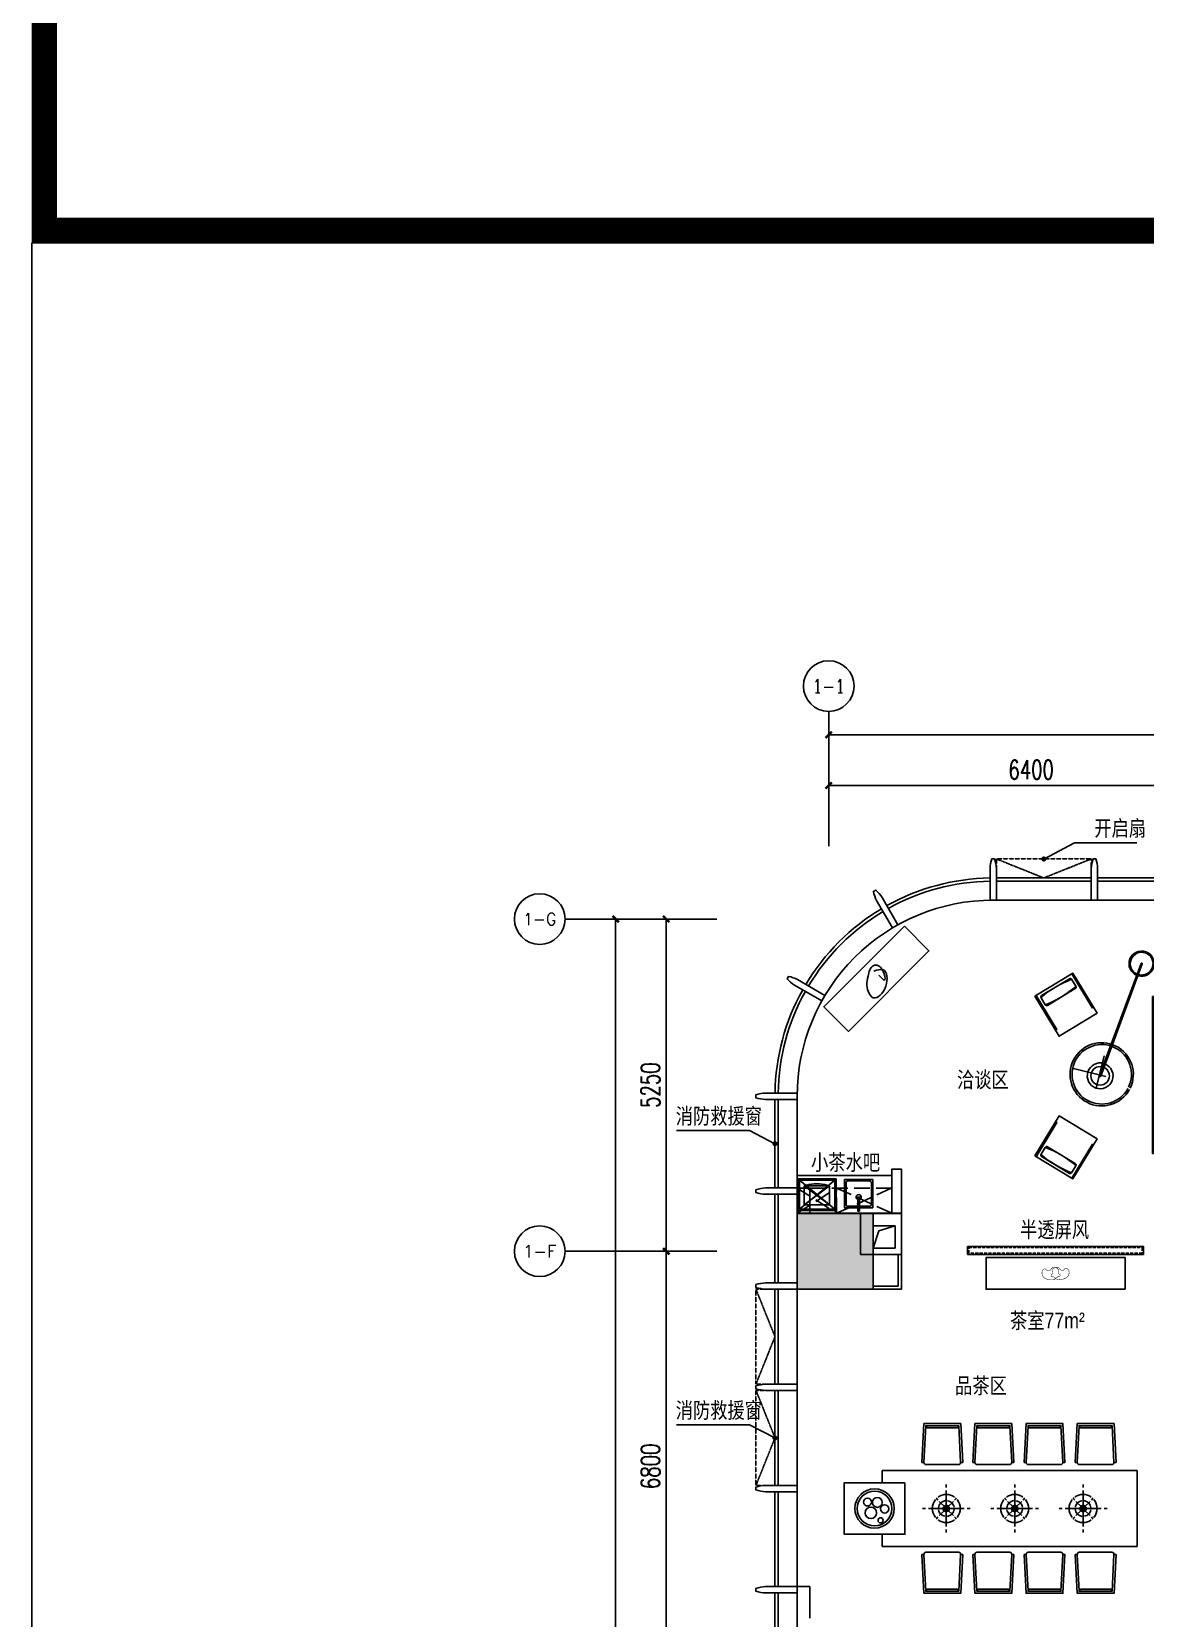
# Model space of a CAD drawing. Header units: millimetres. Extents: x 285006 to 3037698, y -2820855 to 192241.
# Drawn here: x 285006 to 302610, y 104430 to 129504 of the extents above; entities that cross this region are included whole.
import ezdxf
from ezdxf.enums import TextEntityAlignment as Align

# ---------------------------------------------------------------- set-up
doc = ezdxf.new("R2010")
doc.units = ezdxf.units.MM
doc.header["$PDMODE"] = 35
doc.header["$PDSIZE"] = -0.1
doc.linetypes.add('DASH', pattern=[0.35, 0.25, -0.1])
for name, color, linetype in [('0-修改', 6, 'Continuous'), ('3', 20, 'Continuous'), ('A-OVER', 21, 'Continuous'), ('A-SURF', 201, 'Continuous'), ('A-WALL-GLAZ', 161, 'Continuous'), ('AD-土建墙、含管井', 160, 'Continuous'), ('AD-新建墙', 160, 'Continuous'), ('AXIS', 150, 'Continuous'), ('AXIS_TEXT', 7, 'Continuous'), ('DIM_SYMB', 3, 'Continuous'), ('DS-FINISH', 20, 'Continuous'), ('DS-HIGH CABINET', 30, 'Continuous'), ('FF-FIXT', 31, 'Continuous'), ('FF-FURN', 51, 'Continuous'), ('FF-TEXT', 50, 'Continuous'), ('FF1-平面中英文字', 50, 'Continuous'), ('WALL', 255, 'Continuous')]:
    doc.layers.add(name, color=color, linetype=linetype)
doc.layers.add('01-Dimension', color=7, linetype='Continuous', lineweight=5)
doc.layers.add('AD-土建柱填充', color=250, linetype='Continuous', lineweight=30)
doc.styles.add('_TCH_AXIS', font='COMPLEX', dxfattribs={"bigfont": 'GBCBIG'})
doc.styles.add('_TCH_DIM_T3', font='SIMPLEX', dxfattribs={"width": 0.705882, "bigfont": 'GBCBIG'})
doc.styles.add('AXIS', font='arial.ttf')
doc.styles.add('T9-L46$0$CCDI-TOG-01', font='arial.ttf')
doc.styles.add('宋体', font='', dxfattribs={"width": 0.5})
doc.styles.get('宋体').set_extended_font_data('SimSun')
doc.dimstyles.new('_TCH_ARCH&&100', dxfattribs={"dimtxt": 297.5, "dimasz": 100, "dimexe": 250, "dimexo": 300, "dimgap": 100, "dimtad": 1, "dimdec": 0, "dimzin": 0, "dimdsep": 46, "dimtxsty": '_TCH_DIM_T3', "dimblk": 'ARCHTICK', "dimcen": 0.09, "dimclrt": 7, "dimazin": 2, "dimtfac": 1, "dimtdec": 0, "dimtix": 1, "dimtmove": 2, "dimatfit": 3, "dimfxl": 1, "dimtolj": 1, "dimtzin": 0, "dimarcsym": 0})

# ---------------------------------------------------------------- blocks, each defined once
blk = doc.blocks.new('20161223.21150453')
at = {"layer": 'FF-FIXT'}
for points in [[(-22, 258), (-234, 258)], [(-234, 258), (-234, 258), (-234, 8)], [(-22, 312), (-22, 87), (3, 87), (3, 312), (-22, 312)], [(3, 258), (216, 258), (216, 8)], [(-234, 8), (-234, -192)], [(216, 8), (216, -192)], [(-234, -192), (216, -192)], [(-234, -192), (216, -192)], [(-234, -192), (-234, -192)], [(-234, -192), (-234, -192)]]:
    blk.add_lwpolyline(points, dxfattribs=at)
for points in [[(-209, 8), (-209, 203, -0.414214), (-179, 233), (-22, 233)], [(161, -167), (-179, -167, -0.414214), (-209, -137), (-209, 8)], [(191, 8), (191, 203, 0.414214), (161, 233), (3, 233)], [(161, -167, 0.414214), (191, -137), (191, 8)]]:
    blk.add_lwpolyline(points, format="xyb", dxfattribs=at)
for start, end in [(108.2098, 71.7899), (108.21, 71.79)]:
    blk.add_arc((-9, 88), 40, start, end, dxfattribs=at)
blk = doc.blocks.new('A$C2B0E666F')
at = {"layer": 'FF-FURN'}
for p, q in [((0, 35), (0, 335)), ((0, 335), (400, 335)), ((400, 335), (400, 35)), ((400, 35), (0, 35)), ((29, 21), (29, 35)), ((96, 20), (96, 35)), ((116, 20), (116, 35)), ((283, 20), (283, 35)), ((303, 20), (303, 35)), ((371, 21), (371, 35))]:
    blk.add_line(p, q, dxfattribs=at)
at = {"layer": 'FF-FURN', "color": 251}
for points in [[(0, 335), (400, 35)], [(400, 335), (0, 35)]]:
    blk.add_lwpolyline(points, dxfattribs=at)
at = {"layer": 'FF-FURN'}
for centre, radius, start, end in [((200, 707), 707, 256.0242, 283.9758), ((106, 24), 10.6, 201.512, 338.488), ((293, 24), 10.6, 201.512, 338.488)]:
    blk.add_arc(centre, radius, start, end, dxfattribs=at)
blk = doc.blocks.new('_AXISO')
at = {"layer": 'AXIS', "linetype": 'ByBlock'}
blk.add_circle((0, 0), 0.5, dxfattribs=at)
at = {"layer": 'AXIS_TEXT', "color": 50, "style": 'AXIS', "width": 0.5}
blk.add_attdef('A', text='', height=1, dxfattribs=at).set_placement((-0.25, -0.28), (0.31, -0.28), align=Align.ALIGNED)
blk = doc.blocks.new('_ArchTick')
at = {"color": 0, "linetype": 'ByBlock', "const_width": 0.4}
blk.add_lwpolyline([(-0.5, -0.5), (0.5, 0.5)], dxfattribs=at)
blk = doc.blocks.new('*D35')
at = {"layer": 'AXIS', "color": 0, "lineweight": -2, "transparency": 16777216}
for p, q in [((246574, -2476792), (246574, -2475242)), ((293374, -2476792), (293374, -2475242)), ((246574, -2475492), (293374, -2475492))]:
    blk.add_line(p, q, dxfattribs=at)
at = {"layer": 'Defpoints', "color": 0, "transparency": 16777216}
for p in [(293374, -2475492), (246574, -2477092), (293374, -2477092)]:
    blk.add_point(p, dxfattribs=at)
at = {"layer": 'AXIS', "color": 0, "lineweight": -2, "transparency": 16777216, "xscale": 100, "yscale": 100, "zscale": 100, "rotation": 180}
blk.add_blockref('_ArchTick', (246574, -2475492), dxfattribs=at)
at = {"layer": 'AXIS', "color": 0, "lineweight": -2, "transparency": 16777216, "xscale": 100, "yscale": 100, "zscale": 100}
blk.add_blockref('_ArchTick', (293374, -2475492), dxfattribs=at)
at = {"layer": 'AXIS', "color": 7, "transparency": 16777216, "insert": (269974, -2475244), "char_height": 297.5, "attachment_point": 5, "style": '_TCH_DIM_T3'}
blk.add_mtext('\\A1;46800', dxfattribs=at)
blk = doc.blocks.new('*D36')
at = {"layer": 'AXIS', "color": 0, "lineweight": -2, "transparency": 16777216}
for p, q in [((246574, -2476792), (246574, -2476042)), ((252974, -2476792), (252974, -2476042)), ((246574, -2476292), (252974, -2476292))]:
    blk.add_line(p, q, dxfattribs=at)
at = {"layer": 'Defpoints', "color": 0, "transparency": 16777216}
for p in [(252974, -2476292), (246574, -2477092), (252974, -2477092)]:
    blk.add_point(p, dxfattribs=at)
at = {"layer": 'AXIS', "color": 0, "lineweight": -2, "transparency": 16777216, "xscale": 100, "yscale": 100, "zscale": 100, "rotation": 180}
blk.add_blockref('_ArchTick', (246574, -2476292), dxfattribs=at)
at = {"layer": 'AXIS', "color": 0, "lineweight": -2, "transparency": 16777216, "xscale": 100, "yscale": 100, "zscale": 100}
blk.add_blockref('_ArchTick', (252974, -2476292), dxfattribs=at)
at = {"layer": 'AXIS', "color": 7, "transparency": 16777216, "insert": (249774, -2476044), "char_height": 297.5, "attachment_point": 5, "style": '_TCH_DIM_T3'}
blk.add_mtext('\\A1;6400', dxfattribs=at)
blk = doc.blocks.new('*D61')
at = {"layer": 'AXIS', "color": 0, "lineweight": -2, "transparency": 16777216}
for p, q in [((244505, -2478404), (242955, -2478404)), ((243205, -2514004), (243205, -2478404)), ((244505, -2514004), (242955, -2514004))]:
    blk.add_line(p, q, dxfattribs=at)
at = {"layer": 'Defpoints', "color": 0, "transparency": 16777216}
for p in [(243205, -2478404), (244805, -2478404), (244805, -2514004)]:
    blk.add_point(p, dxfattribs=at)
at = {"layer": 'AXIS', "color": 0, "lineweight": -2, "transparency": 16777216, "xscale": 100, "yscale": 100, "zscale": 100}
for p, rotation in [((243205, -2478404), 90), ((243205, -2514004), 270)]:
    blk.add_blockref('_ArchTick', p, dxfattribs=dict(at, rotation=rotation))
at = {"layer": 'AXIS', "color": 7, "transparency": 16777216, "insert": (242956, -2496204), "char_height": 297.5, "attachment_point": 5, "rotation": 90, "style": '_TCH_DIM_T3'}
blk.add_mtext('\\A1;35600', dxfattribs=at)
blk = doc.blocks.new('*D67')
at = {"layer": 'AXIS', "color": 0, "lineweight": -2, "transparency": 16777216}
for p, q in [((244505, -2483654), (243755, -2483654)), ((244005, -2490454), (244005, -2483654)), ((244505, -2490454), (243755, -2490454))]:
    blk.add_line(p, q, dxfattribs=at)
at = {"layer": 'Defpoints', "color": 0, "transparency": 16777216}
for p in [(244005, -2483654), (244805, -2483654), (244805, -2490454)]:
    blk.add_point(p, dxfattribs=at)
at = {"layer": 'AXIS', "color": 0, "lineweight": -2, "transparency": 16777216, "xscale": 100, "yscale": 100, "zscale": 100}
for p, rotation in [((244005, -2483654), 90), ((244005, -2490454), 270)]:
    blk.add_blockref('_ArchTick', p, dxfattribs=dict(at, rotation=rotation))
at = {"layer": 'AXIS', "color": 7, "transparency": 16777216, "insert": (243756, -2487054), "char_height": 297.5, "attachment_point": 5, "rotation": 90, "style": '_TCH_DIM_T3'}
blk.add_mtext('\\A1;6800', dxfattribs=at)
blk = doc.blocks.new('*D68')
at = {"layer": 'AXIS', "color": 0, "lineweight": -2, "transparency": 16777216}
for p, q in [((244505, -2478404), (243755, -2478404)), ((244005, -2483654), (244005, -2478404)), ((244505, -2483654), (243755, -2483654))]:
    blk.add_line(p, q, dxfattribs=at)
at = {"layer": 'Defpoints', "color": 0, "transparency": 16777216}
for p in [(244005, -2478404), (244805, -2478404), (244805, -2483654)]:
    blk.add_point(p, dxfattribs=at)
at = {"layer": 'AXIS', "color": 0, "lineweight": -2, "transparency": 16777216, "xscale": 100, "yscale": 100, "zscale": 100}
for p, rotation in [((244005, -2478404), 90), ((244005, -2483654), 270)]:
    blk.add_blockref('_ArchTick', p, dxfattribs=dict(at, rotation=rotation))
at = {"layer": 'AXIS', "color": 7, "transparency": 16777216, "insert": (243756, -2481029), "char_height": 297.5, "attachment_point": 5, "rotation": 90, "style": '_TCH_DIM_T3'}
blk.add_mtext('\\A1;5250', dxfattribs=at)
blk = doc.blocks.new('DSFVCXDSZF47F')
at = {"layer": 'WALL'}
for p, q in [((453960, -2557410), (453960, -2557810)), ((454160, -2557410), (453960, -2557410)), ((454160, -2557410), (454160, -2557810)), ((454160, -2557810), (453960, -2557810)), ((453960, -2563710), (453960, -2564210)), ((454160, -2563710), (453960, -2563710)), ((454160, -2563710), (454160, -2564210))]:
    blk.add_line(p, q, dxfattribs=at)
blk = doc.blocks.new('DGXFNFNFXN')
at = {"layer": 'A-WALL-GLAZ'}
for points in [[(467110, -2947956), (467110, -2947456, 0.065698), (467083, -2947306), (467038, -2947306, 0.065698), (467010, -2947456), (467010, -2947956)], [(468710, -2947956), (468710, -2947456, 0.065698), (468683, -2947306), (468638, -2947306, 0.065698), (468610, -2947456), (468610, -2947956)], [(465553, -2948347), (465303, -2947914, 0.065698), (465205, -2947798), (465166, -2947820, 0.065698), (465217, -2947964), (465467, -2948397)], [(464400, -2949463), (463967, -2949213, 0.065698), (463824, -2949162), (463801, -2949201, 0.065698), (463917, -2949300), (464350, -2949550)], [(463960, -2951006), (463460, -2951006, 0.065698), (463310, -2951034), (463310, -2951079, 0.065698), (463460, -2951106), (463960, -2951106)], [(463960, -2952506), (463460, -2952506, 0.065698), (463310, -2952534), (463310, -2952579, 0.065698), (463460, -2952606), (463960, -2952606)], [(463960, -2954006), (463460, -2954006, 0.065698), (463310, -2954034), (463310, -2954079, 0.065698), (463460, -2954106), (463960, -2954106)], [(463960, -2955606), (463460, -2955606, 0.065698), (463310, -2955634), (463310, -2955679, 0.065698), (463460, -2955706), (463960, -2955706)], [(463960, -2957206), (463460, -2957206, 0.065698), (463310, -2957234), (463310, -2957279, 0.065698), (463460, -2957306), (463960, -2957306)], [(463960, -2958806), (463460, -2958806, 0.065698), (463310, -2958834), (463310, -2958879, 0.065698), (463460, -2958906), (463960, -2958906)]]:
    blk.add_lwpolyline(points, format="xyb", close=True, dxfattribs=at)
at = {"layer": 'A-WALL-GLAZ', "linetype": 'DASH'}
for points in [[(467110, -2947306), (468610, -2947306), (468610, -2947606), (467110, -2947606)], [(463310, -2955606), (463310, -2954106), (463610, -2954106), (463610, -2955606)], [(463310, -2957206), (463310, -2955706), (463610, -2955706), (463610, -2957206)]]:
    blk.add_lwpolyline(points, close=True, dxfattribs=at)
for points in [[(467110, -2947306), (467860, -2947606), (468610, -2947306)], [(463310, -2955606), (463610, -2954856), (463310, -2954106)], [(463310, -2957206), (463610, -2956456), (463310, -2955706)]]:
    blk.add_lwpolyline(points, dxfattribs=at)
at = {"layer": 'A-WALL-GLAZ'}
for points in [[(467010, -2947607, 0.124287), (465379, -2948044)], [(467011, -2947657, 0.124287), (465403, -2948088, 0.124287)], [(465292, -2948094, 0.124287), (464098, -2949288)], [(465318, -2948137, 0.124287), (464141, -2949314, 0.124287)], [(464048, -2949375, 0.124287), (463611, -2951006)], [(464091, -2949399, 0.124287), (463661, -2951007, 0.124287)]]:
    blk.add_lwpolyline(points, format="xyb", dxfattribs=at)
for points in [[(468610, -2947606), (467110, -2947606)], [(468610, -2947656), (467110, -2947656)], [(470210, -2947606), (468710, -2947606)], [(470210, -2947656), (468710, -2947656)], [(463610, -2951106), (463610, -2952506)], [(463660, -2951106), (463660, -2952506)], [(463610, -2952606), (463610, -2954006)], [(463660, -2952606), (463660, -2954006)], [(463610, -2954106), (463610, -2955606)], [(463660, -2954106), (463660, -2955606)], [(463610, -2955706), (463610, -2957206)], [(463660, -2955706), (463660, -2957206)], [(463610, -2957306), (463610, -2958806)], [(463660, -2957306), (463660, -2958806)], [(463610, -2958906), (463610, -2960406)], [(463660, -2958906), (463660, -2960406)]]:
    blk.add_lwpolyline(points, dxfattribs=at)
blk = doc.blocks.new('做成ACAD TuKuai0061')
at = {"linetype": 'Continuous'}
blk.add_lwpolyline([(-269, 30), (-243, 540), (243, 540), (269, 30), (242, 28, -0.428923), (215, 0), (-215, 0, -0.428923), (-242, 28), (-269, 30)], format="xyb", dxfattribs=at)
blk.add_lwpolyline([(-242, 28), (-217, 513), (217, 513), (242, 28)], dxfattribs=at)
at = {"color": 57, "linetype": 'Continuous'}
blk.add_lwpolyline([(-217, 510, 0.443941), (-196, 486), (196, 486, 0.407447), (218, 508, -1.23105)], format="xyb", dxfattribs=at)
blk = doc.blocks.new('A$C640C06CE')
at = {"linetype": 'Continuous'}
for p, q in [((0, 611), (0, 534)), ((0, 534), (0, 611)), ((0, 458), (0, 78)), ((0, 78), (0, 458)), ((-243, 243), (-213, 213)), ((-213, 213), (-243, 243)), ((-182, 182), (-31, 31)), ((-31, 31), (-182, 182)), ((31, 31), (182, 182)), ((182, 182), (31, 31)), ((213, 213), (243, 243)), ((243, 243), (213, 213)), ((611, 0), (534, 0)), ((534, 0), (611, 0)), ((-611, 0), (-534, 0)), ((-534, 0), (-611, 0)), ((-458, 0), (-78, 0)), ((-78, 0), (-458, 0)), ((-243, -243), (-213, -213)), ((-213, -213), (-243, -243)), ((-182, -182), (-31, -31)), ((-31, -31), (-182, -182)), ((0, -78), (0, -458)), ((0, -458), (0, -78)), ((31, -31), (182, -182)), ((182, -182), (31, -31)), ((78, 0), (458, 0)), ((458, 0), (78, 0)), ((213, -213), (243, -243)), ((243, -243), (213, -213)), ((0, -534), (0, -611)), ((0, -611), (0, -534))]:
    blk.add_line(p, q, dxfattribs=at)
at = {"linetype": 'Continuous', "extrusion": (0, 0, -1)}
for major_axis, start_param, end_param in [((-358, 1), -0.003333, 0.613772), ((349, 78), 4.06277, 4.162216), ((349, 78), 4.06277, 4.162216), ((-358, 0), 0.888621, 2.252972), ((78.3, 0), 0.000513, 6.283698), ((78.3, 1), 3.385592, 4.494095), ((-39.1, 0.4), 3.131185, 9.41437), ((39.1, 0.4), 3.382419, 4.490922), ((-39.1, 0.4), 1.792263, 2.900766), ((-78.3, 1), 1.78909, 2.897593), ((-349, 78), 2.120969, 2.220415), ((-349, 78), 2.120969, 2.220415), ((358, 1), -0.613772, 0.003333), ((358, 1), 2.52782, 3.144925), ((-349, 78), -1.020623, -0.921177), ((-349, 78), -1.020623, -0.921177), ((-358, 0), 4.030214, 5.394564), ((-78.3, 1), -1.352502, -0.243999), ((-39.1, 0.4), -1.349329, -0.240826), ((39.1, 0.4), 0.240826, 1.349329), ((78.3, 1), 0.243999, 1.352502), ((349, 78), 0.921177, 1.020623), ((349, 78), 0.921177, 1.020623), ((-358, 1), 3.13826, 3.755365)]:
    blk.add_ellipse((0, 0), major_axis=major_axis, ratio=1, start_param=start_param, end_param=end_param, dxfattribs=at)
at = {"linetype": 'Continuous'}
for major_axis, start_param, end_param in [((-171, 105), 0.467757, 0.567203), ((-171, 105), 0.467757, 0.567203), ((-144, 140), -0.014456, 0.602649), ((-141, 143), -0.608759, 0.008346), ((-32.1, 30.1), 3.109878, 9.393063), ((-32.1, 30.1), 0.2, 1.308503), ((-14.8, 16.2), 3.186593, 9.469778), ((-31, 31.2), -1.336602, -0.228099), ((-15.1, 16), 0.25847, 1.366973), ((-146, 139), -0.825662, -0.726216), ((-146, 139), -0.825662, -0.726216), ((-16.1, 15), -1.374959, -0.266456), ((-15.1, 16), 3.400063, 4.508566), ((-143, 142), 4.028499, 5.392849), ((-32.1, 30.1), 3.341592, 4.450095), ((-171, 105), 3.609349, 3.708795), ((-171, 105), 3.609349, 3.708795), ((-143, 142), 0.886906, 2.251257), ((-31, 31.2), 1.804991, 2.913494), ((-16.1, 15), 1.766633, 2.875136), ((-146, 139), 2.315931, 2.415377), ((-146, 139), 2.315931, 2.415377), ((-141, 143), 2.532833, 3.149938), ((-144, 140), 3.127137, 3.744242)]:
    blk.add_ellipse((0, 0), major_axis=major_axis, ratio=1, start_param=start_param, end_param=end_param, dxfattribs=at)
blk = doc.blocks.new('fszbsfbszb')
at = {"layer": 'FF-FURN', "linetype": 'Continuous'}
blk.add_lwpolyline([(336528, 7768), (336368, 7768), (336368, 11127), (337367, 11127), (337367, 7768), (337207, 7768)], dxfattribs=at)
at = {"layer": 'FF-FURN'}
blk.add_lwpolyline([(336528, 8068), (336528, 7268), (337207, 7268), (337207, 8068)], close=True, dxfattribs=at)
blk.add_circle((336868, 7668), 259, dxfattribs=at)
at = {"layer": 'FF-FURN', "color": 59, "linetype": 'Continuous'}
for centre, radius in [((336868, 7668), 229), ((336788, 7705, 0), 64.8), ((336873, 7801, 0), 54.4), ((337024, 7747, 0), 33.7), ((336783, 7575, 0), 51.8), ((336925, 7619, 0), 75.2)]:
    blk.add_circle(centre, radius, dxfattribs=at)
at = {"layer": '3', "xscale": -0.5159780351987484, "yscale": 0.5159780351987484, "zscale": 0.5159780351987484, "rotation": 180}
blk.add_blockref('A$C640C06CE', (336868, 10415), dxfattribs=at)
at = {"layer": '3', "xscale": 0.5159780351987484, "yscale": 0.5159780351987484, "zscale": 0.5159780351987484}
for p in [(336868, 9514), (336868, 8613)]:
    blk.add_blockref('A$C640C06CE', p, dxfattribs=at)
at = {"layer": 'FF-FURN', "linetype": 'Continuous', "rotation": 90}
for p in [(336290, 10580, 0), (336290, 9907, 0), (336290, 9233, 0), (336290, 8560, 0)]:
    blk.add_blockref('做成ACAD TuKuai0061', p, dxfattribs=at)
at = {"layer": 'FF-FURN', "linetype": 'Continuous', "extrusion": (0, 0, -1), "zscale": -1.000000000000002, "rotation": 90}
for p in [(-337445, 10580, 0), (-337445, 9907, 0), (-337445, 9233, 0), (-337445, 8560, 0)]:
    blk.add_blockref('做成ACAD TuKuai0061', p, dxfattribs=at)
blk = doc.blocks.new('DGSNBDGSNBDFN')
at = {"layer": 'DS-FINISH', "color": 12, "ltscale": 500}
blk.add_lwpolyline([(595752, 28465), (596407, 30238, 1), (596388, 30245), (595733, 28471)], format="xyb", dxfattribs=at)
blk.add_arc((595742, 28468), 10, 160.5158, 340.5158, dxfattribs=at)
at = {"layer": 'FF-FURN', "linetype": 'Continuous'}
for p, q in [((595292, 30080), (595620, 29540)), ((595620, 29540), (595638, 29551)), ((595292, 26849), (595620, 27389)), ((595620, 27389), (595638, 27378))]:
    blk.add_line(p, q, dxfattribs=at)
at = {"layer": 'FF-FURN', "ltscale": 500}
for p, q in [((597320, 29420), (597320, 27542)), ((597320, 29420), (597470, 29420)), ((597320, 27542), (597451, 27542))]:
    blk.add_line(p, q, dxfattribs=at)
at = {"layer": 'FF-FURN', "color": 59}
for p, q in [((595322, 28586), (595831, 28460)), ((595806, 28782), (595680, 28272))]:
    blk.add_line(p, q, dxfattribs=at)
at = {"layer": 'FF-FURN', "linetype": 'Continuous'}
for points in [[(594711, 29727), (595310, 30091), (595694, 29459), (595094, 29095)], [(594711, 27202), (595310, 26838), (595694, 27470), (595094, 27834)]]:
    blk.add_lwpolyline(points, close=True, dxfattribs=at)
for points in [[(595290, 29994), (595357, 29884, -0.414214), (595349, 29849), (594910, 29582, -0.414214), (594874, 29591), (594807, 29701, -0.414214), (594816, 29736), (595255, 30003, -0.414214)], [(595290, 26935), (595357, 27045, 0.414214), (595349, 27081), (594910, 27347, 0.414214), (594874, 27338), (594807, 27228, 0.414214), (594816, 27193), (595255, 26926, 0.414214)]]:
    blk.add_lwpolyline(points, format="xyb", close=True, dxfattribs=at)
for points in [[(594805, 29707, -0.080335), (595290, 29994)], [(595357, 29884, -0.090931), (594874, 29591)], [(595357, 27045, 0.090931), (594874, 27338)], [(594805, 27223, 0.080335), (595290, 26935)]]:
    blk.add_lwpolyline(points, format="xyb", dxfattribs=at)
for points in [[(595039, 29187), (595057, 29198), (594729, 29739)], [(595039, 27742), (595057, 27731), (594729, 27190)]]:
    blk.add_lwpolyline(points, dxfattribs=at)
at = {"layer": 'FF-FURN', "ltscale": 500}
blk.add_lwpolyline([(596570, 27242), (596570, 29720), (597471, 29720), (597471, 27242)], close=True, dxfattribs=at)
at = {"layer": 'FF-FURN', "color": 44, "ltscale": 500}
blk.add_lwpolyline([(596590, 27262), (596590, 29700), (597451, 29700), (597451, 27262)], close=True, dxfattribs=at)
at = {"layer": 'FF-FURN', "color": 59}
blk.add_circle((595742, 28468), 146, dxfattribs=at)
at = {"layer": 'FF-FURN', "linetype": 'Continuous'}
blk.add_arc((596398, 30241), 200, 253.3818, 247.6498, dxfattribs=at)
at = {"layer": 'FF-FURN', "color": 44, "linetype": 'Continuous'}
blk.add_arc((596398, 30241), 180, 253.7005, 247.3311, dxfattribs=at)
at = {"layer": 'FF-FURN'}
blk.add_arc((595767, 28492), 500, 333.9541, 331.6614, dxfattribs=at)
at = {"layer": 'FF-FURN', "color": 44}
blk.add_arc((595767, 28492), 470, 334.1231, 331.6838, dxfattribs=at)
at = {"layer": 'FF-FURN', "color": 12, "linetype": 'Continuous'}
blk.add_arc((595742, 28468), 204, 73.3233, 67.7084, dxfattribs=at)
blk = doc.blocks.new('做成ACAD TuKuai0384')
at = {"layer": 'FF-FURN', "color": 14, "linetype": 'Continuous', "const_width": 7}
for points in [[(-8, -13), (-11, -20), (-13, -27), (-15, -35), (-16, -43), (-17, -52), (-17, -61), (-17, -70), (-16, -79), (-15, -89), (-13, -98), (-11, -108), (-8, -117), (-5, -127), (-2, -136), (1, -144), (5, -152), (10, -159), (14, -165), (19, -171), (24, -175), (29, -180), (35, -184), (41, -187), (47, -190), (53, -192), (60, -194), (66, -195), (73, -196), (79, -197), (85, -197), (91, -197), (97, -197), (102, -196), (106, -195), (110, -194), (114, -192), (117, -190), (121, -188), (124, -185), (127, -183), (130, -180), (133, -177), (136, -173), (139, -170), (141, -167), (143, -163), (145, -160), (145, -156), (145, -153), (144, -150), (143, -147), (141, -144), (139, -141), (136, -138), (133, -135), (131, -132), (128, -129), (125, -126), (122, -123), (120, -120), (118, -116), (116, -113), (115, -109), (114, -105), (114, -101), (114, -97), (115, -93), (116, -89), (118, -86), (120, -82), (122, -79), (125, -76), (128, -73), (130, -70), (133, -68), (136, -66), (139, -64), (142, -63), (145, -61), (147, -59), (150, -57), (152, -55), (154, -52), (156, -50), (158, -48), (160, -45), (161, -43), (162, -40), (163, -38), (164, -35), (165, -33), (165, -30), (165, -27), (165, -24), (165, -21), (165, -17), (164, -13), (164, -9), (163, -4), (161, 1), (160, 5), (159, 10), (157, 14), (155, 19), (154, 23), (152, 27), (149, 30), (147, 33), (145, 36), (142, 38), (139, 40), (136, 42), (133, 43), (129, 44), (126, 44), (122, 45), (118, 45), (114, 44), (111, 44), (107, 43), (103, 42), (100, 41), (97, 41), (94, 40), (91, 40), (87, 40), (84, 41), (81, 42), (78, 45), (75, 47), (72, 51), (69, 54), (66, 58), (63, 61), (60, 64), (57, 66), (54, 68), (51, 69), (48, 69), (45, 69), (43, 68), (40, 67), (38, 65), (36, 63), (35, 61), (34, 58), (33, 56), (32, 53), (31, 50), (31, 48), (31, 45), (31, 43), (31, 41), (31, 39), (30, 38), (30, 36), (29, 34), (28, 32), (26, 30), (24, 27), (21, 24), (17, 20), (13, 16), (9, 11), (4, 6), (0, 0), (-4, -6)], [(-7, 22), (-9, 29), (-11, 37), (-12, 45), (-13, 53), (-13, 61), (-13, 70), (-12, 79), (-11, 88), (-9, 98), (-7, 107), (-4, 117), (-1, 126), (3, 135), (7, 144), (11, 152), (15, 160), (20, 166), (24, 172), (30, 178), (35, 182), (40, 186), (46, 190), (52, 192), (59, 195), (65, 197), (72, 198), (78, 199), (85, 200), (92, 200), (98, 200), (104, 200), (109, 199), (114, 198), (118, 197), (122, 195), (126, 193), (129, 191), (132, 189), (135, 186), (138, 183), (141, 180), (144, 177), (147, 173), (150, 170), (152, 166), (153, 162), (154, 159), (155, 156), (155, 153), (154, 150), (152, 147), (150, 144), (148, 141), (145, 138), (142, 135), (139, 133), (136, 130), (133, 127), (130, 124), (127, 120), (125, 117), (123, 114), (122, 110), (121, 106), (120, 103), (120, 99), (121, 95), (122, 91), (123, 87), (125, 83), (127, 79), (130, 76), (132, 73), (135, 71), (138, 68), (140, 66), (143, 64), (146, 62), (149, 60), (151, 58), (153, 56), (156, 54), (158, 51), (159, 49), (161, 46), (162, 44), (164, 41), (165, 39), (165, 36), (166, 33), (167, 31), (167, 28), (167, 25), (167, 22), (166, 19), (166, 15), (165, 11), (164, 7), (163, 3), (161, -2), (160, -7), (158, -11), (156, -16), (154, -20), (152, -24), (150, -27), (148, -31), (145, -34), (142, -36), (140, -38), (137, -40), (133, -42), (130, -43), (127, -43), (123, -44), (119, -44), (115, -43), (112, -43), (108, -42), (104, -41), (101, -40), (98, -39), (94, -38), (91, -37), (88, -37), (85, -37), (82, -37), (79, -39), (76, -41), (72, -43), (69, -46), (66, -50), (63, -53), (59, -56), (56, -59), (53, -61), (50, -63), (47, -63), (44, -63), (41, -63), (39, -62), (36, -60), (34, -59), (33, -57), (31, -54), (30, -52), (29, -49), (29, -46), (28, -44), (28, -41), (28, -39), (28, -36), (28, -34), (28, -33), (28, -31), (28, -29), (27, -27), (26, -25), (25, -23), (22, -20), (20, -17), (16, -13), (12, -8), (8, -3), (4, 3), (0, 9), (-3, 15)]]:
    blk.add_lwpolyline(points, close=True, dxfattribs=at)
blk = doc.blocks.new('A$C5C2A0A18')
at = {"layer": 'FF-FURN'}
blk.add_lwpolyline([(-900, -550), (900, -550), (900, 0), (-900, 0)], close=True, dxfattribs=at)
at = {"layer": 'FF-FURN', "color": 12}
blk.add_spline([(-60, -389), (-176, -303), (-23, -87), (246, -100), (182, -307), (62, -400), (-112, -457), (-170, -397), (-75, -171), (-70, -291)], degree=3, dxfattribs=at)
blk = doc.blocks.new('d985dasf4ddsaf')
at = {"layer": 'AXIS'}
for p, q in [((246574.3, -2477254.6), (246574.3, -2475121.2)), ((244804.9, -2478404.3), (242404.9, -2478404.3)), ((244804.9, -2483654.3), (242404.9, -2483654.3))]:
    blk.add_line(p, q, dxfattribs=at)
ref = blk.add_blockref('_AXISO', (246574.3, -2474721.2), dxfattribs=dict(at, xscale=800, yscale=800, zscale=800))
ref.add_attrib('A', '1-1', dxfattribs={"layer": 'AXIS_TEXT', "height": 216.85, "style": '_TCH_AXIS'}).set_placement((246316.2, -2474829.7), (246832.5, -2474829.7), align=Align.FIT)
ref = blk.add_blockref('_AXISO', (242004.9, -2478404.3), dxfattribs=dict(at, xscale=800, yscale=800, zscale=800))
ref.add_attrib('A', '1-G', dxfattribs={"layer": 'AXIS_TEXT', "height": 187.78, "style": '_TCH_AXIS'}).set_placement((241741.1, -2478498.2), (242268.6, -2478498.2), align=Align.FIT)
ref = blk.add_blockref('_AXISO', (242004.9, -2483654.3), dxfattribs=dict(at, xscale=800, yscale=800, zscale=800))
ref.add_attrib('A', '1-F', dxfattribs={"layer": 'AXIS_TEXT', "height": 193.6, "style": '_TCH_AXIS'}).set_placement((241742.1, -2483751.1), (242267.6, -2483751.1), align=Align.FIT)
for p1, p2, distance, picture, middle in [((246574.3, -2477092.4), (293374.3, -2477092.4), 1600, '*D35', (269974.3, -2475243.7)), ((246574.3, -2477092.4), (252974.3, -2477092.4), 800, '*D36', (249774.3, -2476043.7)), ((244804.9, -2514004.3), (244804.9, -2478404.3), 1600, '*D61', (242956.1, -2496204.3)), ((244804.9, -2483654.3), (244804.9, -2478404.3), 800, '*D68', (243756.1, -2481029.3)), ((244804.9, -2490454.3), (244804.9, -2483654.3), 800, '*D67', (243756.1, -2487054.3))]:
    dim = blk.add_aligned_dim(p1=p1, p2=p2, distance=distance, dimstyle='_TCH_ARCH&&100', dxfattribs=at)
    dim.commit()
    dim.dimension.update_dxf_attribs({"geometry": picture, "text_midpoint": middle})
blk = doc.blocks.new('FDBDFBDB')
at = {"layer": 'AD-土建柱填充'}
h = blk.add_hatch(color=256, dxfattribs=at)
h.dxf.hatch_style = 1
h.paths.add_polyline_path([(445224, 273931), (446424, 273931), (446424, 272731), (445224, 272731)])
at = {"color": 4, "linetype": 'DASH'}
blk.add_line((445224, 266331), (445224, 272731), dxfattribs=at)
at = {"layer": 'A-OVER'}
blk.add_lwpolyline([(493024, 263431), (493024, 266811, 0.294948), (492081, 268270), (469641, 278387, 0.106281), (467340, 278881), (448324, 278881, 0.414214), (445224, 275781), (445224, 266331)], format="xyb", dxfattribs=at)
blk.add_lwpolyline([(446424, 273731), (446774, 273731), (446774, 273381), (446424, 273381)], close=True, dxfattribs=at)
blk.add_lwpolyline([(446424, 273381), (446515, 273653), (446774, 273731)], dxfattribs=at)
at = {"layer": 'A-SURF'}
for points in [[(446874, 273281), (446874, 272731), (446424, 272731)], [(446824, 273281), (446824, 272781), (446424, 272781)]]:
    blk.add_lwpolyline(points, dxfattribs=at)
at = {"layer": 'AD-土建墙、含管井'}
for p, q in [((446224, 273931), (446874, 273931)), ((446224, 273281), (446224, 273931)), ((446874, 273281), (446874, 273931)), ((446424, 273731), (446774, 273731)), ((446424, 273381), (446424, 273731)), ((446774, 273381), (446774, 273731)), ((446424, 273381), (446774, 273381)), ((446224, 273281), (446874, 273281))]:
    blk.add_line(p, q, dxfattribs=at)
at = {"layer": 'AD-土建墙、含管井', "linetype": 'ByBlock', "ltscale": 1000}
blk.add_lwpolyline([(445224, 273931), (446424, 273931), (446424, 272731), (445224, 272731)], close=True, dxfattribs=at)
at = {"layer": 'DIM_SYMB'}
for points in [[(450596, 279788), (449608, 279788), (449124, 279531)], [(443319, 275239), (444471, 275239), (444874, 275031)], [(443319, 270589), (444471, 270589), (444874, 270381)]]:
    blk.add_lwpolyline(points, dxfattribs=at)
at = {"layer": 'DIM_SYMB', "const_width": 40}
for points in [[(449142, 279541, 1), (449106, 279522, 1)], [(444856, 275040, 1), (444892, 275022, 1)], [(444856, 270390, 1), (444892, 270372, 1)]]:
    blk.add_lwpolyline(points, format="xyb", close=True, dxfattribs=at)
for name, p in [('d985dasf4ddsaf', (199150, 2756986)), ('DGXFNFNFXN', (-18736, 3226838))]:
    blk.add_blockref(name, p)
at = {"layer": 'WALL'}
blk.add_blockref('DSFVCXDSZF47F', (-8736, 2831741), dxfattribs=at)
at = {"layer": 'FF1-平面中英文字', "style": '宋体', "width": 0.8}
for s, p in [('开启扇', (449922, 279893)), ('消防救援窗', (443305, 275344)), ('消防救援窗', (443305, 270694))]:
    blk.add_text(s, height=250, dxfattribs=at).set_placement(p)

msp = doc.modelspace()

# ---------------------------------------------------------------- linework, layer by layer
msp.add_lwpolyline([(298605.8, 111430.2), (297105.8, 111430.2), (297105.8, 110830.1), (298605.8, 110830.1)], close=True)
at = {"layer": '01-Dimension', "const_width": 400}
msp.add_lwpolyline([(285205.8, 192041.1), (371535.9, 192041.1), (371535.9, 126367.5), (285205.8, 126367.5)], close=True, dxfattribs=at)
at = {"layer": 'A-SURF'}
for points in [[(298755.8, 110180.1), (298755.8, 109630.1), (298305.8, 109630.1)], [(298705.8, 110180.1), (298705.8, 109680.1), (298305.8, 109680.1)]]:
    msp.add_lwpolyline(points, dxfattribs=at)
at = {"layer": 'AD-新建墙'}
msp.add_lwpolyline([(298605.8, 110830.1), (298605.8, 111530.2), (298755.8, 111530.2), (298755.8, 110830.1)], close=True, dxfattribs=at)
at = {"layer": 'Defpoints'}
msp.add_lwpolyline([(285005.8, 126167.5), (369005.8, 126167.5), (369005.8, 66767.5), (285005.8, 66767.5)], close=True, dxfattribs=at)
at = {"layer": 'DS-HIGH CABINET', "color": 59}
for p, q in [((297703, 111354.2), (297143, 110894.2)), ((297703, 110894.2), (297143, 111354.2))]:
    msp.add_line(p, q, dxfattribs=at)
at = {"layer": 'DS-HIGH CABINET'}
msp.add_lwpolyline([(297123, 110874.2), (297723, 110874.2), (297723, 111374.2), (297123, 111374.2)], close=True, dxfattribs=at)
at = {"layer": 'DS-HIGH CABINET', "color": 59}
msp.add_lwpolyline([(297143, 110894.2), (297703, 110894.2), (297703, 111354.2), (297143, 111354.2)], close=True, dxfattribs=at)
at = {"layer": 'FF-FURN', "color": 8, "linetype": 'DASH', "ltscale": 1000}
msp.add_line((297730.8, 110830.1), (297730.8, 111230.1), dxfattribs=at)
msp.add_lwpolyline([(298605.8, 111230.1), (297105.8, 111230.1), (297105.8, 110830.1), (298605.8, 110830.1)], close=True, dxfattribs=at)
for points in [[(297105.8, 111230.1), (297730.8, 110830.1), (298605.8, 111230.1)], [(297105.8, 110830.1), (297730.8, 111230.1), (298605.8, 110830.1)]]:
    msp.add_lwpolyline(points, dxfattribs=at)
at = {"layer": 'FF-FURN'}
for points in [[(299800.5, 110308.2), (302581, 110308.2), (302581, 110180.1), (299800.5, 110180.1)], [(302292.4, 109630.1), (302292.4, 110130.1), (300092.4, 110130.1), (300092.4, 109630.1)]]:
    msp.add_lwpolyline(points, close=True, dxfattribs=at)
at = {"layer": 'FF-FURN', "color": 8, "linetype": 'DASH', "ltscale": 200}
msp.add_lwpolyline([(299820.5, 110288.2), (302561, 110288.2), (302561, 110200.1), (299820.5, 110200.1)], close=True, dxfattribs=at)

# ---------------------------------------------------------------- block references
at = {"layer": '0-修改'}
msp.add_blockref('FDBDFBDB', (-148118.1, -163101.3), dxfattribs=at)
at = {"layer": '0-修改', "xscale": 1.2, "yscale": 1.2, "zscale": 1.2, "rotation": 270}
msp.add_blockref('fszbsfbszb', (289129, 510406.4), dxfattribs=at)
at = {"layer": 'AD-新建墙'}
msp.add_blockref('DGSNBDGSNBDFN', (-293845.2, 84534.8), dxfattribs=at)
at = {"layer": 'DS-HIGH CABINET', "color": 51, "rotation": 180}
msp.add_blockref('20161223.21150453', (298071.3, 111174.7), dxfattribs=at)
at = {"layer": 'FF-FURN', "rotation": 224.9999999999999}
msp.add_blockref('A$C5C2A0A18', (298553.7, 114341), dxfattribs=at)
at = {"layer": 'FF-FURN', "color": 1, "linetype": 'ByBlock', "xscale": -1, "rotation": 180}
msp.add_blockref('A$C2B0E666F', (297217.4, 111297.4), dxfattribs=at)
at = {"layer": 'FF-FURN', "xscale": -1.08, "yscale": 1.08, "zscale": 1.08, "rotation": 270}
msp.add_blockref('做成ACAD TuKuai0384', (301189.6, 109796.5), dxfattribs=at)

# ---------------------------------------------------------------- texts
at = {"layer": 'FF-TEXT', "color": 2, "style": 'T9-L46$0$CCDI-TOG-01', "width": 0.8}
for s, p in [('洽谈区', (299633.2, 112816.6)), ('小茶水吧', (297327.2, 111511)), ('半透屏风', (300630.4, 110447.9)), ('茶室77m²', (300472.1, 109011.3)), ('品茶区', (299603.1, 107981.6))]:
    msp.add_text(s, height=250, dxfattribs=at).set_placement(p)

doc.saveas('drawing.dxf')
